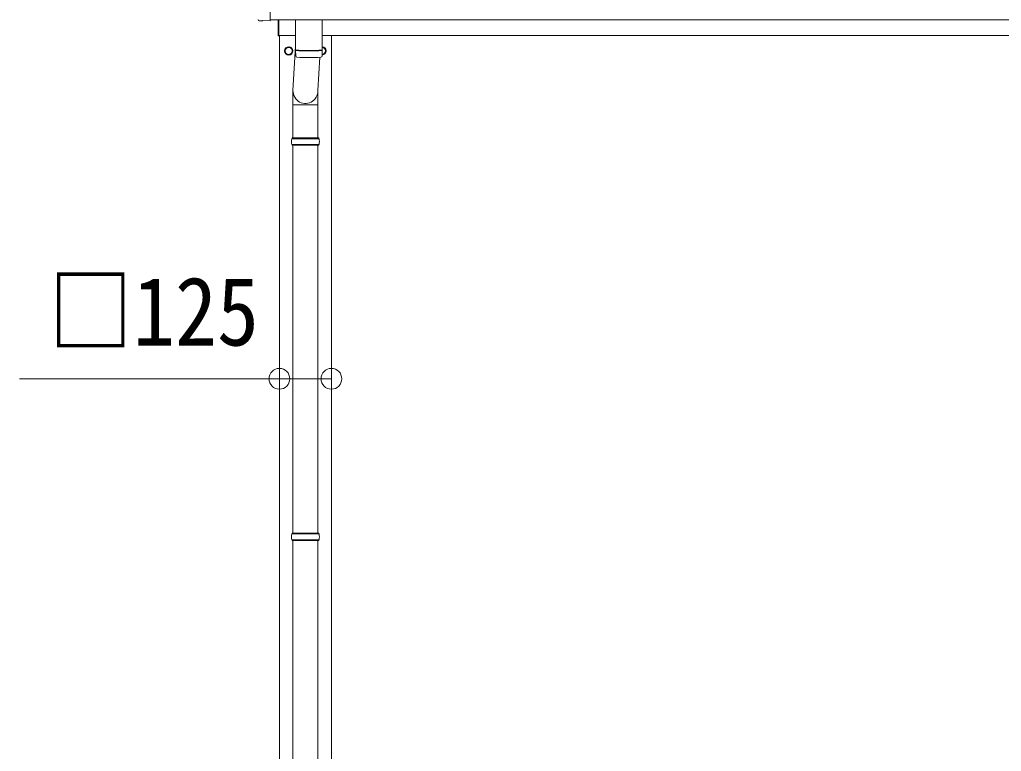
# Model space of a CAD drawing. Units: millimetres at full size, sheet at 1:50; details may follow other scales. Extents: x -14053 to 14053, y -9700 to 9700.
# Drawn here: x -12486 to -10126, y -3520 to -1762 of the extents above; entities that cross this region are included whole.
import ezdxf
from ezdxf.enums import TextEntityAlignment as Align

# ---------------------------------------------------------------- set-up
doc = ezdxf.new("R2010")
doc.units = ezdxf.units.MM
doc.header["$LTSCALE"] = 50
doc.header["$PDMODE"] = 32
doc.header["$PDSIZE"] = 50
for name, color, linetype, lineweight in [('0-2_TEXT1', 4, 'Continuous', 9), ('0-8_TABLE1', 6, 'Continuous', 9), ('0-9_DIM1', 7, 'Continuous', 9)]:
    doc.layers.add(name, color=color, linetype=linetype, lineweight=lineweight)
doc.styles.add('ＭＳ ゴシック', font='')
doc.styles.get('ＭＳ ゴシック').set_extended_font_data('MS Gothic')

msp = doc.modelspace()

# ---------------------------------------------------------------- linework, layer by layer
at = {"layer": '0-2_TEXT1'}
for p, q in [((-11903.53, -1765.03), (-11910.45, -1764.66)), ((-11883.9, -1762), (-6485.4, -1762)), ((-11883.9, -1764.02), (-11883.9, -1765.03)), ((-11864.9, -1800.4), (-11864.9, -1762.1)), ((-11862.9, -1762.1), (-11862.9, -1800.4)), ((-11862.9, -1800.4), (-11864.9, -1800.4)), ((-11862.9, -1799.9), (-11822.9, -1799.9)), ((-11861.9, -1799.9), (-11861.9, -4654.9)), ((-6477.9, -1799.9), (-11758.9, -1799.9)), ((-11736.9, -4654.9), (-11736.9, -1799.9)), ((-11830.81, -1836.65), (-11830.91, -1836.65)), ((-11830.81, -1837.15), (-11830.91, -1837.15))]:
    msp.add_line(p, q, dxfattribs=at)
for points in [[(-11915.47, -1567.82), (-11883.9, -1566.17), (-11883.9, -1764.02)], [(-11902.79, -1764.75), (-11902.13, -1764.12), (-11883.9, -1765.03)], [(-11758.9, -1827.37), (-11750.9, -1831.99), (-11750.9, -1841.81), (-11758.9, -1846.43)]]:
    msp.add_lwpolyline(points, dxfattribs=at)
msp.add_lwpolyline([(-11839.4, -1827.09), (-11847.9, -1831.99), (-11847.9, -1841.81), (-11839.4, -1846.72), (-11830.9, -1841.81), (-11830.9, -1831.99)], close=True, dxfattribs=at)
for radius in [10, 8.5]:
    msp.add_circle((-11839.4, -1836.9), radius, dxfattribs=at)
for centre, radius, start, end in [((-11839.4, -1836.9), 8.6, 171.25399, 188.74601), ((-11839.4, -1836.9), 8.6, 111.25399, 128.74601), ((-11839.4, -1836.9), 8.6, 51.25399, 68.74601), ((-11839.4, -1836.9), 8.6, 1.66581, 8.74601), ((-11839.4, -1836.9), 8.6, 351.25399, 358.33419), ((-11759.4, -1836.9), 10, 272.86598, 87.13402), ((-11759.4, -1836.9), 8.5, 273.37229, 86.62771), ((-11759.4, -1836.9), 8.6, 51.25399, 68.74601), ((-11759.4, -1836.9), 8.6, 351.25399, 8.74601), ((-11839.4, -1836.9), 8.6, 231.25399, 248.74601), ((-11839.4, -1836.9), 8.6, 291.25399, 308.74601), ((-11759.4, -1836.9), 8.6, 291.25399, 308.74601)]:
    msp.add_arc(centre, radius, start, end, dxfattribs=at)
for centre, major_axis, start_param, end_param in [((-11910.29, -1761.66), (-2.18, -2.07), 5.5252311, 7.0411395), ((-11903.48, -1764.03), (-0.727, -0.69), 0.7579542, 1.5707963)]:
    msp.add_ellipse(centre, major_axis=major_axis, ratio=0.9974, start_param=start_param, end_param=end_param, dxfattribs=at)
at = {"layer": '0-8_TABLE1'}
msp.add_lwpolyline([(-11736.9, -2624.92), (-11861.9, -2624.92), (-12486.47, -2624.92)], dxfattribs=at)
for p in [(-11861.9, -2624.92), (-11736.9, -2624.92)]:
    msp.add_point(p, dxfattribs=at)
at = {"layer": '0-9_DIM1'}
for p, q in [((-11822.9, -1762), (-11822.9, -1835.05)), ((-11758.9, -1762), (-11758.9, -1835.05)), ((-11822.9, -1825.48), (-11829.46, -1931.94)), ((-11822.7, -1849.03), (-11822.93, -1836.05)), ((-11818.43, -1835.33), (-11818.41, -1836.33)), ((-11763.38, -1835.33), (-11763.39, -1836.33)), ((-11758.87, -1836.05), (-11759.1, -1849.03)), ((-11764.44, -1852.33), (-11769.34, -1931.94)), ((-11829.55, -1966.6), (-11829.55, -1931.94)), ((-11769.25, -1966.6), (-11769.25, -1931.94)), ((-11829.55, -1966.6), (-11799.4, -1966.6)), ((-11829.4, -1966.6), (-11829.4, -2045.9)), ((-11769.25, -1966.6), (-11799.4, -1966.6)), ((-11769.4, -1966.6), (-11769.4, -2045.9)), ((-11766.4, -2047.9), (-11832.4, -2047.9)), ((-11767.4, -2045.9), (-11831.4, -2045.9)), ((-11831.4, -2045.9), (-11831.4, -2047.9)), ((-11767.4, -2045.9), (-11767.4, -2047.9)), ((-11766.4, -2061.9), (-11832.4, -2061.9)), ((-11831.4, -2063.9), (-11831.4, -2061.9)), ((-11767.4, -2063.9), (-11831.4, -2063.9)), ((-11829.4, -2063.9), (-11829.4, -2995.9)), ((-11769.4, -2063.9), (-11769.4, -2995.9)), ((-11767.4, -2063.9), (-11767.4, -2061.9)), ((-11767.4, -2995.89), (-11831.4, -2995.89)), ((-11831.4, -2995.89), (-11831.4, -2997.89)), ((-11767.4, -2995.89), (-11767.4, -2997.89)), ((-11766.4, -2997.89), (-11832.4, -2997.89)), ((-11766.4, -3011.89), (-11832.4, -3011.89)), ((-11831.4, -3013.89), (-11831.4, -3011.89)), ((-11767.4, -3013.89), (-11831.4, -3013.89)), ((-11829.4, -3013.89), (-11829.4, -3945.9)), ((-11769.4, -3013.89), (-11769.4, -3945.9)), ((-11767.4, -3013.89), (-11767.4, -3011.89))]:
    msp.add_line(p, q, dxfattribs=at)
for centre, radius, start, end in [((-11790.9, -1355.32), 480.8, 266.18381, 273.81619), ((-11790.9, -1356.32), 480.8, 266.18381, 273.81619), ((-11819.28, -1848.8), 3.43, 183.91307, 262.91645), ((-11790.91, -1333.34), 519.67, 266.82357, 273.17802), ((-11762.52, -1848.8), 3.43, 277.00994, 356.09787), ((-11783.65, -2054.9), 49.25, 171.82876, 180.00002), ((-11815.15, -2054.9), 49.25, 359.99998, 8.17124), ((-11783.65, -2054.9), 49.25, 180.00002, 188.17127), ((-11815.15, -2054.9), 49.25, 351.82873, 359.99998), ((-11783.65, -3004.89), 49.25, 171.82876, 180.00002), ((-11783.65, -3004.89), 49.25, 180.00002, 188.17127), ((-11815.15, -3004.89), 49.25, 359.99998, 8.17124), ((-11815.15, -3004.89), 49.25, 351.82873, 359.99998)]:
    msp.add_arc(centre, radius, start, end, dxfattribs=at)
msp.add_ellipse((-11799.4, -1931.94), major_axis=(0, -31.56), ratio=0.952301, start_param=4.712389, end_param=7.9831455, dxfattribs=at)

# ---------------------------------------------------------------- texts
at = {"layer": '0-8_TABLE1', "color": 7, "style": 'ＭＳ ゴシック', "width": 0.9}
msp.add_text('□125', height=165, dxfattribs=at).set_placement((-12416.73, -2594.56), align=Align.BOTTOM_LEFT)

doc.saveas('drawing.dxf')
